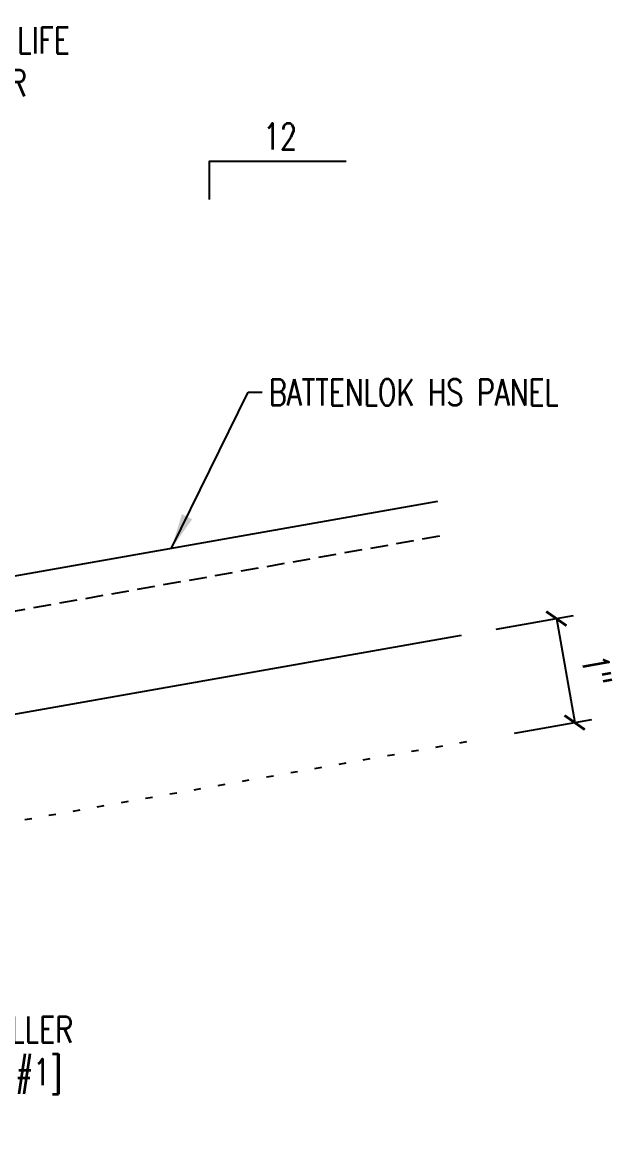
# Model space of a CAD drawing. Header units: inches. Extents: x -15.7 to 25.7, y 5.4 to 58.3.
# Drawn here: x 17.34 to 25.75, y 20.12 to 35.88 of the extents above; entities that cross this region are included whole.
import ezdxf
from ezdxf.enums import TextEntityAlignment as Align

# ---------------------------------------------------------------- set-up
doc = ezdxf.new("R2010")
doc.units = ezdxf.units.IN
doc.header["$MEASUREMENT"] = 0
doc.linetypes.add('DOT2', pattern=[0.125, 0, -0.125])
doc.linetypes.add('HIDDEN2', pattern=[0.1875, 0.125, -0.0625])
for name, color, linetype in [('DIM', 2, 'Continuous'), ('MARK', 1, 'Continuous'), ('PANEL', 11, 'Continuous'), ('TEXT', 2, 'Continuous')]:
    doc.layers.add(name, color=color, linetype=linetype)
doc.styles.add('TEXT', font='SIMPLEX', dxfattribs={"width": 0.75, "height": 6})
doc.styles.add('TEXT1', font='ROMANS.shx', dxfattribs={"width": 0.75, "height": 0.375})
doc.dimstyles.new('DETAIL$7', dxfattribs={"dimscale": 4, "dimtxt": 6, "dimasz": 0.125, "dimexe": 0.0625, "dimexo": 0.125, "dimgap": 0.0625, "dimtad": 1, "dimdec": 5, "dimzin": 3, "dimdsep": 46, "dimlunit": 4, "dimtxsty": 'TEXT', "dimblk": 'ARCHTICK', "dimcen": 0.0625, "dimclrd": 7, "dimclre": 7, "dimclrt": 2, "dimadec": 0, "dimazin": 0, "dimtfac": 0.666667, "dimtdec": 5, "dimtmove": 0, "dimatfit": 3, "dimfxl": 0, "dimfrac": 2, "dimtolj": 1, "dimtzin": 3, "dimarcsym": 0})

# ---------------------------------------------------------------- blocks, each defined once
blk = doc.blocks.new('slopl1')
at = {"layer": 'MARK', "color": 6}
blk.add_lwpolyline([(0, 0), (0, 0.1368), (0.4871, 0.1368)], dxfattribs=at)
at = {"layer": 'MARK', "color": 2, "style": 'TEXT1', "width": 0.75}
blk.add_text('12', height=0.09375, dxfattribs=at).set_placement((0.1909, 0.1779))
blk.add_attdef('SLOPL1', text='', height=0.0938, dxfattribs=at).set_placement((-0.0549, 0.0243), align=Align.RIGHT)
blk = doc.blocks.new('FD-F1e')
at = {"layer": 'TEXT', "style": 'TEXT1', "width": 0.75}
for s, p in [('1/4-14 x 1 1/4 LONG-LIFE', (0.0047, -0.0408)), ('SELF-DRILLER W/WASHER', (0.0047, -0.1926)), ('[FASTENER #1E]', (0.0047, -0.3444))]:
    blk.add_text(s, height=0.09375, dxfattribs=at).set_placement(p)
blk.add_attdef('(QUANTITY)', (0.9263, -0.3444), '', height=0.0938, dxfattribs=at)
at = {"layer": 'TEXT', "style": 'TEXT1', "flags": 1}
for tag, p in [('Color', (0.0245, -0.5337)), ('Calc', (0.0245, -0.5337)), ('Opt1', (0.0245, -0.5337)), ('Opt2', (0.0245, -0.5337)), ('Opt3', (0.0245, -0.5337)), ('Description', (0.0245, -0.5337)), ('Multiple', (0.0245, -0.5337)), ('Part', (0.0245, -0.5337)), ('Spare1', (0.0245, -0.7212)), ('Spare2', (0.0245, -0.7212)), ('Spare3', (0.0245, -0.7212)), ('Spare4', (0.0245, -0.7212)), ('Spare5', (0.0245, -0.7212)), ('Spare6', (0.0245, -0.7212)), ('Spare7', (0.0245, -0.7212)), ('Spare8', (0.0245, -0.7212)), ('Spare9', (0.0245, -0.7212)), ('Spare10', (0.0245, -0.7212))]:
    blk.add_attdef(tag, p, '', height=0.0938, dxfattribs=at)
blk = doc.blocks.new('_ArchTick')
at = {"color": 0, "linetype": 'ByBlock', "const_width": 0.15}
blk.add_lwpolyline([(-0.5, -0.5), (0.5, 0.5)], dxfattribs=at)
blk = doc.blocks.new('FD-F1')
at = {"style": 'TEXT1', "width": 0.75}
blk.add_attdef('COLOR', (0.0047, -0.4962), '', height=0.0938, dxfattribs=at)
at = {"layer": 'TEXT', "style": 'TEXT1', "width": 0.75}
for s, p in [('1/4-14 x 1 SELF-DRILLER', (0.0047, -0.0408)), ('W/WASHER [FASTENER #1]', (0.0047, -0.1926))]:
    blk.add_text(s, height=0.09375, dxfattribs=at).set_placement(p)
blk.add_attdef('(QUANTITY)', (0.0047, -0.3444), '', height=0.0938, dxfattribs=at)

msp = doc.modelspace()

# ---------------------------------------------------------------- linework, layer by layer
at = {"color": 7}
for p, q in [((24.09869, 27.22815), (25.20392, 27.42303)), ((24.95772, 27.37962), (25.21895, 25.89812)), ((24.35992, 25.74665), (25.46515, 25.94153))]:
    msp.add_line(p, q, dxfattribs=at)
at = {"layer": 'DIM', "linetype": 'DOT2', "ltscale": 2}
msp.add_line((14.27773, 23.96889), (23.77053, 25.64272), dxfattribs=at)
at = {"layer": 'PANEL'}
msp.add_line((3.76158, 25.61209), (23.26941, 29.05185), dxfattribs=at)
at = {"layer": 'PANEL', "color": 8, "linetype": 'HIDDEN2', "ltscale": 2}
msp.add_line((3.84689, 25.12826), (23.35473, 28.56802), dxfattribs=at)
at = {"layer": 'PANEL'}
msp.add_lwpolyline([(4.09846, 23.70157), (23.60629, 27.14133)], dxfattribs=at)

# ---------------------------------------------------------------- block references
at = {"color": 7, "xscale": 0.25, "yscale": 0.25, "zscale": 0.25}
for p, rotation in [((24.95772, 27.37962), 100.0000000000001), ((25.21895, 25.89812), 280.0000000000001)]:
    msp.add_blockref('_ArchTick', p, dxfattribs=dict(at, rotation=rotation))
at = {"layer": 'MARK', "xscale": 4, "yscale": 4, "zscale": 4}
msp.add_blockref('slopl1', (20.01326, 33.35113), dxfattribs=at)
at = {"layer": 'TEXT', "xscale": 4, "yscale": 4, "zscale": 4}
msp.add_blockref('FD-F1e', (12.44486, 35.59554), dxfattribs=at)
msp.add_blockref('FD-F1', (12.78064, 21.49996), dxfattribs=at).add_auto_attribs({'(QUANTITY)': '@ 12" O.C.'})

# ---------------------------------------------------------------- texts
at = {"color": 2, "style": 'TEXT1', "width": 0.75}
msp.add_text('1"', height=0.375, rotation=280, dxfattribs=at).set_placement((25.31322, 26.82167))
at = {"layer": 'TEXT', "style": 'TEXT1', "width": 0.75}
msp.add_text('BATTENLOK HS PANEL', height=0.375, dxfattribs=at).set_placement((20.85867, 30.41501))

# ---------------------------------------------------------------- leaders
msp.add_leader([(19.47302, 28.38245), (20.56359, 30.60428), (20.76626, 30.60428)], dimstyle='DETAIL$7')

doc.saveas('drawing.dxf')
